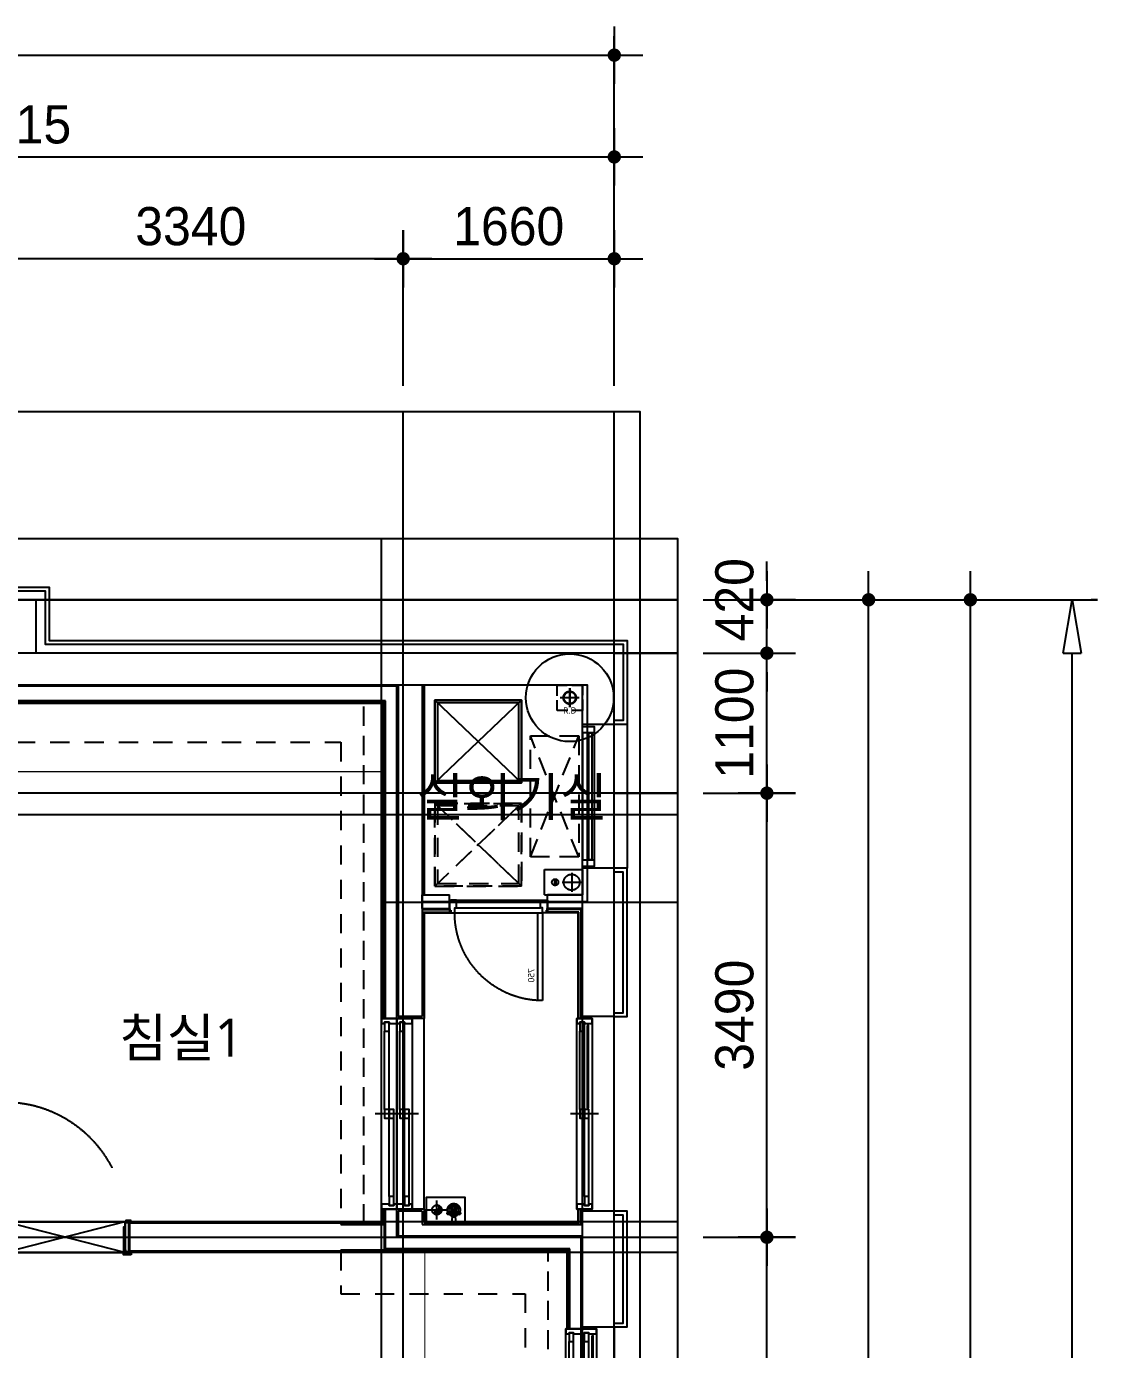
# Model space of a CAD drawing. Header units: millimetres. Extents: x 6886222 to 6919728, y 230959 to 276095.
# Drawn here: x 6911306 to 6919728, y 265472 to 275869 of the extents above; entities that cross this region are included whole.
import ezdxf
from ezdxf.enums import TextEntityAlignment as Align
from ezdxf.xclip import XClip

# ---------------------------------------------------------------- set-up
doc = ezdxf.new("R2010")
doc.units = ezdxf.units.MM
doc.header["$LTSCALE"] = 100
doc.header["$XCLIPFRAME"] = 2
for name, pattern in [('CEN', [62, 60, -1, 0, -1]), ('HID', [2.3, 1.5, -0.8]), ('ST-DASH', [2.7, 1.5, -1.2]), ('U-74C-EX$0$CEN', [62, 60, -1, 0, -1]), ('U-74C-EX$0$DASHDOTX2', [2, 1, -0.5, 0, -0.5]), ('U-74C-EX$0$DDOT', [13.5, 11.5, -1, 0, -1]), ('U-74C-EX$0$H', [1.3, 0.8, -0.5]), ('U-74C-EX$0$HD', [2.5, 1.5, -1]), ('U-74C-EX$0$HID', [2.3, 1.5, -0.8])]:
    doc.linetypes.add(name, pattern=pattern)
doc.layers.get('Defpoints').update_dxf_attribs({"color": 149})
for name, color, linetype in [('A_NO-PLOT', 161, 'Continuous'), ('AA-BORD-XREF', 15, 'Continuous'), ('ARDM', 7, 'Continuous'), ('BP', 7, 'Continuous'), ('CEN', 1, 'CEN'), ('DIM', 7, 'Continuous'), ('ELE8', 8, 'Continuous'), ('ETC', 6, 'Continuous'), ('STXS', 8, 'Continuous'), ('TEXT', 2, 'Continuous'), ('U-74C-EX$0$A-커텐박스', 11, 'U-74C-EX$0$HID'), ('U-74C-EX$0$C-DOOR', 1, 'Continuous'), ('U-74C-EX$0$CEN', 1, 'U-74C-EX$0$CEN'), ('U-74C-EX$0$CON', 2, 'Continuous'), ('U-74C-EX$0$DOR', 4, 'Continuous'), ('U-74C-EX$0$ETC', 6, 'Continuous'), ('U-74C-EX$0$FIN', 5, 'Continuous'), ('U-74C-EX$0$FUR_미설치가구', 8, 'U-74C-EX$0$HID'), ('U-74C-EX$0$INSUL_line', 8, 'Continuous'), ('U-74C-EX$0$S-ELE', 4, 'Continuous'), ('U-74C-EX$0$STXS', 8, 'Continuous'), ('U-74C-EX$0$WAL', 3, 'Continuous'), ('U-74C-EX$0$WIN', 4, 'Continuous'), ('U-74C-EX$0$발코니 입면선', 4, 'Continuous'), ('U-74C-EX$0$하향식피난구', 8, 'Continuous'), ('U-74C-EX$0$확장전', 4, 'U-74C-EX$0$HID'), ('결로방지', 4, 'ST-DASH'), ('기단부-석재', 6, 'Continuous')]:
    doc.layers.add(name, color=color, linetype=linetype)
for name, color, linetype, plot in [('CUT-LINE', 105, 'Continuous', False), ('Defpoint', 142, 'Continuous', False), ('U-74C-EX$0$Defpoint', 142, 'Continuous', False), ('U-74C-EX$0$MC', 152, 'Continuous', False), ('체크', 2, 'Continuous', False)]:
    doc.layers.add(name, color=color, linetype=linetype, plot=plot)
doc.styles.add('C-101-L-1F_101+84B+101$0$맑은 고딕', font='')
doc.styles.add('U-74C-EX$0$맑은고딕', font='')
doc.styles.add('굴림', font='')
doc.styles.add('돋움', font='')
doc.styles.add('맑은 고딕', font='')
doc.styles.get('C-101-L-1F_101+84B+101$0$맑은 고딕').set_extended_font_data('Malgun Gothic')
doc.styles.get('U-74C-EX$0$맑은고딕').set_extended_font_data('Malgun Gothic')
doc.styles.get('굴림').set_extended_font_data('Gulim')
doc.styles.get('돋움').set_extended_font_data('Dotum')
doc.styles.get('맑은 고딕').set_extended_font_data('Malgun Gothic')
doc.dimstyles.new('CH-ARROW-100%', dxfattribs={"dimscale": 100, "dimtxt": 4.5, "dimasz": 4.2, "dimexe": 1.5, "dimexo": 2, "dimgap": 1, "dimtad": 1, "dimdec": 0, "dimlunit": 6, "dimtxsty": '돋움', "dimblk": 'CLOSEDBLANK', "dimcen": 1, "dimclrt": 91, "dimadec": 0, "dimazin": 0, "dimtfac": 1, "dimtdec": 0, "dimtix": 1, "dimtmove": 2, "dimatfit": 3, "dimldrblk": 'LEADER-AR', "dimfxl": 1, "dimarcsym": 0})
doc.dimstyles.new('NORMAL', dxfattribs={"dimscale": 40, "dimtxt": 3, "dimasz": 1.5, "dimexe": 1.5, "dimexo": 2, "dimgap": 1, "dimtad": 1, "dimdec": 0, "dimzin": 0, "dimdsep": 46, "dimtxsty": '돋움', "dimblk": 'DOT', "dimblk1": 'NONE', "dimblk2": 'TICK', "dimcen": 0, "dimdle": 1.5, "dimclrd": 7, "dimclre": 7, "dimclrt": 3, "dimadec": 0, "dimazin": 0, "dimtfac": 1, "dimtdec": 0, "dimtix": 1, "dimtmove": 2, "dimatfit": 3, "dimldrblk": 'DOT', "dimfxl": 1, "dimtolj": 1, "dimtzin": 0, "dimarcsym": 0})

# ---------------------------------------------------------------- blocks, each defined once
blk = doc.blocks.new('*X105')
at = {"color": 0}
for p, q in [((2879.54, 10374.87), (2880.23, 10375.56)), ((2879.58, 10375.36), (2879.76, 10375.54)), ((2879.67, 10374.56), (2880.45, 10375.34)), ((2879.88, 10374.33), (2880.53, 10374.98)), ((2880.16, 10374.17), (2880.71, 10374.71)), ((2880.54, 10374.11), (2881.04, 10374.61))]:
    blk.add_line(p, q, dxfattribs=at)
blk = doc.blocks.new('U-74C-EX$0$배수드레인')
at = {"layer": 'U-74C-EX$0$ETC', "color": 8}
for p, q in [((64, 218), (60, 218)), ((64, 211), (60, 211)), ((70, 241), (73, 238)), ((76, 241), (73, 244)), ((78, 218), (74, 218)), ((78, 211), (74, 211)), ((93, 218), (88, 218)), ((93, 211), (89, 211)), ((96, 250), (96, 254)), ((96, 236), (96, 240)), ((96, 221), (96, 226)), ((104, 250), (104, 254)), ((104, 236), (104, 240)), ((104, 221), (104, 226)), ((112, 218), (107, 218)), ((111, 211), (107, 211)), ((126, 218), (122, 218)), ((126, 211), (122, 211)), ((127, 244), (124, 241)), ((127, 238), (130, 241)), ((140, 218), (136, 218)), ((140, 211), (136, 211)), ((70, 187), (73, 190)), ((76, 187), (73, 185)), ((96, 203), (96, 207)), ((96, 189), (96, 193)), ((96, 175), (96, 179)), ((104, 203), (104, 207)), ((104, 189), (104, 193)), ((104, 175), (104, 179)), ((124, 187), (127, 185)), ((130, 187), (127, 190))]:
    blk.add_line(p, q, dxfattribs=at)
at = {"layer": 'U-74C-EX$0$ETC', "color": 1}
for p, q in [((100, 6), (100, 156)), ((175, 81), (25, 81))]:
    blk.add_line(p, q, dxfattribs=at)
at = {"layer": 'U-74C-EX$0$ETC'}
blk.add_lwpolyline([(200, 300), (200, 0), (0, 0), (0, 300)], close=True, dxfattribs=at)
for centre, radius in [((100, 214), 50), ((100, 81), 37.5)]:
    blk.add_circle(centre, radius, dxfattribs=at)
at = {"layer": 'U-74C-EX$0$ETC', "color": 8}
for radius, start, end in [(40, 137.9377, 175.3172), (40, 184.9707, 222.1313), (36, 138.2645, 174.7956), (36, 185.5247, 221.8122), (40, 95.5963, 132.2058), (26, 98.6286, 172.7847), (26, 187.6605, 261.3714), (36, 96.2205, 131.895), (22, 100.213, 171.4638), (22, 189.0641, 259.787), (12, 108.9695, 164.209), (12, 196.7874, 251.0305), (8, 119.1827, 155.9086), (8, 205.6729, 240.8173), (40, 47.8687, 84.4251), (36, 48.1878, 83.8033), (26, 7.2153, 81.4045), (22, 8.5362, 79.8264), (12, 15.791, 71.1056), (8, 24.0914, 60.9392), (26, 278.5955, 352.3395), (22, 280.1736, 350.9359), (12, 288.8944, 343.2126), (8, 299.0608, 334.3271), (36, 5.2044, 41.8183), (36, 318.105, 354.4753), (40, 4.6828, 42.1367), (40, 317.7942, 355.0293), (40, 227.8633, 264.4037), (36, 228.1817, 263.7795), (36, 276.1967, 311.7355), (40, 275.5749, 312.0623)]:
    blk.add_arc((100, 214), radius, start, end, dxfattribs=at)
at = {"layer": 'U-74C-EX$0$ETC', "color": 1}
for centre, start, end in [((81, 81), 0, 180), ((119, 81), 180, 0)]:
    blk.add_arc(centre, 18.8, start, end, dxfattribs=at)
at = {"layer": 'U-74C-EX$0$ETC', "color": 1, "xscale": 37.5, "yscale": 37.5, "zscale": 37.5, "rotation": 180}
blk.add_blockref('*X105', (108119, 389148), dxfattribs=at)
blk = doc.blocks.new('U-74C-EX$0$D100-우수')
at = {"layer": 'Defpoints', "linetype": 'U-74C-EX$0$H'}
blk.add_lwpolyline([(200, 0), (0, 0), (0, 200), (200, 200)], close=True, dxfattribs=at)
at = {"layer": 'U-74C-EX$0$ETC', "color": 1}
for p, q in [((100, 175), (100, 25)), ((25, 100), (175, 100))]:
    blk.add_line(p, q, dxfattribs=at)
at = {"layer": 'U-74C-EX$0$ETC', "color": 4}
blk.add_circle((100, 100), 50, dxfattribs=at)
at = {"layer": 'U-74C-EX$0$ETC', "color": 8}
blk.add_circle((100, 100), 47, dxfattribs=at)
blk = doc.blocks.new('U-74C-EX$0$A$C332646E4')
at = {"layer": 'U-74C-EX$0$STXS'}
for p, q in [((0, 300), (0, 0)), ((0, 300), (200, 300)), ((124, 220), (76, 220)), ((124, 210), (76, 210)), ((200, 300), (200, 0)), ((200, 0), (0, 0))]:
    blk.add_line(p, q, dxfattribs=at)
at = {"layer": 'U-74C-EX$0$STXS', "color": 1}
for p, q in [((100, 160), (100, 10)), ((175, 85), (25, 85))]:
    blk.add_line(p, q, dxfattribs=at)
at = {"layer": 'U-74C-EX$0$STXS'}
for centre, radius in [((100, 215), 25), ((100, 85), 62.5)]:
    blk.add_circle(centre, radius, dxfattribs=at)
blk = doc.blocks.new('U-74C-EX$0$WIN_2_1500')
at = {"layer": 'U-74C-EX$0$WIN'}
blk.add_line((0, -290), (0, 50), dxfattribs=at)
at = {"layer": 'U-74C-EX$0$WIN', "color": 5, "linetype": 'Continuous'}
for p, q in [((-650, -60), (-35, -60)), ((-650, -96), (-35, -96)), ((35, -24), (650, -24)), ((35, -60), (650, -60)), ((-650, -180), (-35, -180)), ((35, -144), (650, -144)), ((35, -180), (650, -180)), ((-650, -216), (-35, -216))]:
    blk.add_line(p, q, dxfattribs=at)
at = {"layer": 'U-74C-EX$0$WIN'}
for points in [[(-710, -96), (-720, -96), (-720, -60), (-710, -60), (-710, 0), (-750, 0), (-750, -120), (-710, -120)], [(-750, 0), (750, 0), (750, -120), (-750, -120)], [(710, -24), (720, -24), (720, -60), (710, -60), (710, -120), (750, -120), (750, 0), (710, 0)], [(-720, -96), (-650, -96), (-650, -60), (-720, -60)], [(-35, -60), (35, -60), (35, -24), (-35, -24)], [(-35, -96), (35, -96), (35, -60), (-35, -60)], [(720, -24), (650, -24), (650, -60), (720, -60)], [(-710, -216), (-720, -216), (-720, -180), (-710, -180), (-710, -120), (-750, -120), (-750, -240), (-710, -240)], [(-750, -120), (750, -120), (750, -240), (-750, -240)], [(-720, -216), (-650, -216), (-650, -180), (-720, -180)], [(-35, -180), (35, -180), (35, -144), (-35, -144)], [(-35, -216), (35, -216), (35, -180), (-35, -180)], [(720, -144), (650, -144), (650, -180), (720, -180)], [(710, -144), (720, -144), (720, -180), (710, -180), (710, -240), (750, -240), (750, -120), (710, -120)]]:
    blk.add_lwpolyline(points, close=True, dxfattribs=at)
blk = doc.blocks.new('U-74C-EX$0$WIN_1_1500')
at = {"layer": 'U-74C-EX$0$WIN'}
blk.add_line((0, -170), (0, 50), dxfattribs=at)
at = {"layer": 'U-74C-EX$0$WIN', "color": 5, "linetype": 'Continuous'}
for p, q in [((-650, -60), (-35, -60)), ((-650, -96), (-35, -96)), ((35, -24), (650, -24)), ((35, -60), (650, -60))]:
    blk.add_line(p, q, dxfattribs=at)
at = {"layer": 'U-74C-EX$0$WIN'}
for points in [[(-710, -96), (-720, -96), (-720, -60), (-710, -60), (-710, 0), (-750, 0), (-750, -120), (-710, -120)], [(-750, 0), (750, 0), (750, -120), (-750, -120)], [(710, -24), (720, -24), (720, -60), (710, -60), (710, -120), (750, -120), (750, 0), (710, 0)], [(-720, -96), (-650, -96), (-650, -60), (-720, -60)], [(-35, -60), (35, -60), (35, -24), (-35, -24)], [(-35, -96), (35, -96), (35, -60), (-35, -60)], [(720, -24), (650, -24), (650, -60), (720, -60)]]:
    blk.add_lwpolyline(points, close=True, dxfattribs=at)
blk = doc.blocks.new('U-74C-EX$0$WIN_2_3000')
at = {"layer": 'U-74C-EX$0$WIN'}
blk.add_line((500, -290), (500, 50), dxfattribs=at)
at = {"layer": 'U-74C-EX$0$WIN', "color": 5, "linetype": 'Continuous'}
for p, q in [((-1400, -60), (465, -60)), ((-1400, -96), (465, -96)), ((535, -24), (1400, -24)), ((535, -60), (1400, -60)), ((-1400, -180), (465, -180)), ((535, -144), (1400, -144)), ((535, -180), (1400, -180)), ((-1400, -216), (465, -216))]:
    blk.add_line(p, q, dxfattribs=at)
at = {"layer": 'U-74C-EX$0$WIN'}
for points in [[(-1460, -96), (-1470, -96), (-1470, -60), (-1460, -60), (-1460, 0), (-1500, 0), (-1500, -120), (-1460, -120)], [(-1500, 0), (1500, 0), (1500, -120), (-1500, -120)], [(1460, -24), (1470, -24), (1470, -60), (1460, -60), (1460, -120), (1500, -120), (1500, 0), (1460, 0)], [(-1470, -96), (-1400, -96), (-1400, -60), (-1470, -60)], [(465, -60), (535, -60), (535, -24), (465, -24)], [(465, -96), (535, -96), (535, -60), (465, -60)], [(1470, -24), (1400, -24), (1400, -60), (1470, -60)], [(-1460, -216), (-1470, -216), (-1470, -180), (-1460, -180), (-1460, -120), (-1500, -120), (-1500, -240), (-1460, -240)], [(-1500, -120), (1500, -120), (1500, -240), (-1500, -240)], [(-1470, -216), (-1400, -216), (-1400, -180), (-1470, -180)], [(465, -180), (535, -180), (535, -144), (465, -144)], [(465, -216), (535, -216), (535, -180), (465, -180)], [(1470, -144), (1400, -144), (1400, -180), (1470, -180)], [(1460, -144), (1470, -144), (1470, -180), (1460, -180), (1460, -240), (1500, -240), (1500, -120), (1460, -120)]]:
    blk.add_lwpolyline(points, close=True, dxfattribs=at)
blk = doc.blocks.new('U-74C-EX$0$FUR_발코니_수전')
at = {"layer": 'U-74C-EX$0$STXS'}
for p, q in [((0, 0), (-29, 0)), ((0, 0), (-29, 0)), ((29, 0), (0, 0)), ((29, 0), (0, 0)), ((-6, -71), (-44, -65)), ((-6, -71), (-44, -65)), ((-6, -75), (-44, -81)), ((-6, -75), (-44, -81)), ((-23, -63), (-10, -50)), ((-23, -63), (-10, -50)), ((-23, -68), (-23, -63)), ((-23, -68), (-23, -63)), ((-23, -83), (-23, -78)), ((-23, -83), (-23, -78)), ((-10, -96), (-23, -83)), ((-10, -96), (-23, -83)), ((-20, -7), (0, -7)), ((-20, -7), (0, -7)), ((-14, -43), (-19, -7)), ((-14, -43), (-19, -7)), ((-15, -91), (-15, -117)), ((-15, -91), (-15, -117)), ((0, -43), (-14, -43)), ((0, -43), (-14, -43)), ((-10, -50), (10, -50)), ((-10, -50), (10, -50)), ((10, -96), (-10, -96)), ((10, -96), (-10, -96)), ((0, -7), (20, -7)), ((0, -7), (20, -7)), ((14, -43), (0, -43)), ((14, -43), (0, -43)), ((6, -71), (44, -65)), ((6, -71), (44, -65)), ((6, -75), (44, -81)), ((6, -75), (44, -81)), ((10, -50), (23, -63)), ((10, -50), (23, -63)), ((23, -83), (10, -96)), ((23, -83), (10, -96)), ((19, -7), (14, -43)), ((19, -7), (14, -43)), ((15, -117), (15, -91)), ((15, -117), (15, -91)), ((23, -63), (23, -68)), ((23, -63), (23, -68)), ((23, -78), (23, -83)), ((23, -78), (23, -83))]:
    blk.add_line(p, q, dxfattribs=at)
blk.add_circle((0, -73), 5.91, dxfattribs=at)
blk.add_circle((0, -73), 5.91, dxfattribs=at)
for centre, radius, start, end in [((-17, 6), 13.2, 207.1852, 259.412), ((-17, 6), 13.2, 207.1852, 259.412), ((17, 6), 13.2, 280.588, 332.8148), ((17, 6), 13.2, 280.588, 332.8148), ((-44, -73), 8.37, 90, 270), ((-44, -73), 8.37, 90, 270), ((-42, -50), 28.1, 351.511, 14.308), ((-42, -50), 28.1, 351.511, 14.308), ((42, -50), 28.1, 165.692, 188.489), ((42, -50), 28.1, 165.692, 188.489), ((44, -73), 8.37, 270, 90), ((44, -73), 8.37, 270, 90), ((0, -117), 14.7, 180, 0), ((0, -117), 14.7, 180, 0)]:
    blk.add_arc(centre, radius, start, end, dxfattribs=at)
blk = doc.blocks.new('U-74C-EX$0$A$C16b6767f')
at = {"layer": 'U-74C-EX$0$Defpoint'}
blk.add_lwpolyline([(0, 0), (1700, 0), (1700, 1300), (0, 1300)], close=True, dxfattribs=at)
at = {"layer": 'U-74C-EX$0$하향식피난구', "linetype": 'U-74C-EX$0$HD'}
for p, q in [((120, 1200), (770, 520)), ((120, 520), (770, 1200))]:
    blk.add_line(p, q, dxfattribs=at)
at = {"layer": 'U-74C-EX$0$하향식피난구'}
for p, q in [((930, 1200), (1580, 520)), ((930, 520), (1580, 1200))]:
    blk.add_line(p, q, dxfattribs=at)
at = {"layer": 'U-74C-EX$0$하향식피난구', "linetype": 'U-74C-EX$0$HD'}
blk.add_lwpolyline([(770, 520), (770, 1200), (120, 1200), (120, 520), (770, 520)], dxfattribs=at)
blk.add_lwpolyline([(750, 540), (750, 1180), (140, 1180), (140, 540)], close=True, dxfattribs=at)
at = {"layer": 'U-74C-EX$0$하향식피난구'}
blk.add_lwpolyline([(1580, 520), (1580, 1200), (930, 1200), (930, 520), (1580, 520)], dxfattribs=at)
blk.add_lwpolyline([(1560, 540), (1560, 1180), (950, 1180), (950, 540)], close=True, dxfattribs=at)
blk = doc.blocks.new('U-74C-EX$0$FUR_실외기실')
at = {"layer": 'U-74C-EX$0$FUR_미설치가구'}
for p, q in [((1025, 410), (75, 30)), ((1025, 30), (75, 410))]:
    blk.add_line(p, q, dxfattribs=at)
blk.add_lwpolyline([(1025, 410), (75, 410), (75, 30), (1025, 30)], close=True, dxfattribs=at)
at = {"layer": 'U-74C-EX$0$WIN', "color": 4, "linetype": 'Continuous'}
for p, q in [((50, 0), (1050, 0)), ((50, -92), (1050, -92))]:
    blk.add_line(p, q, dxfattribs=at)
for points in [[(0, 0), (0, -92), (50, -92), (50, 0), (0, 0)], [(1050, 0), (1050, -92), (1100, -92), (1100, 0), (1050, 0)]]:
    blk.add_lwpolyline(points, dxfattribs=at)
at = {"layer": 'U-74C-EX$0$WIN', "color": 5, "linetype": 'Continuous'}
blk.add_lwpolyline([(1047, -77), (53, -77), (53, -47), (1047, -47), (1047, -77)], dxfattribs=at)
blk = doc.blocks.new('U-74C-EX$0$A$C424087ba')
at = {"layer": 'U-74C-EX$0$C-DOOR', "elevation": 0}
blk.add_lwpolyline([(0, -49), (0, -991), (-240, -49), (-240, -991)], close=True, dxfattribs=at)
at = {"layer": 'U-74C-EX$0$C-DOOR', "color": 1, "linetype": 'U-74C-EX$0$DASHDOTX2', "ltscale": 10}
blk.add_arc((-239, -47, 0), 944, 182.5226, 269.9627, dxfattribs=at)
at = {"layer": 'U-74C-EX$0$DOR', "color": 8}
blk.add_line((0, -20), (-240, 0), dxfattribs=at)
at = {"layer": 'U-74C-EX$0$DOR'}
for points in [[(-252, 0), (-252, -40), (-240, -40), (-240, -5), (-245, -5), (-245, 0)], [(18, 0), (18, -60), (0, -60), (0, -5), (5, -5), (5, 0)], [(0, -20), (0, -28), (-5, -28), (-5, -44), (-235, -44), (-235, -28), (-240, -28), (-240, -20)], [(-240, -49), (-190, -49), (-190, -44), (-235, -44), (-235, -29), (-240, -29)], [(-21, -45), (-189, -45), (-189, -50), (-200, -50), (-200, -60), (-10, -60), (-10, -50), (-21, -50)], [(0, -49), (-20, -49), (-20, -44), (-5, -44), (-5, -29), (0, -29)], [(-252, -1040), (-252, -1000), (-240, -1000), (-240, -1035), (-245, -1035), (-245, -1040)], [(-240, -991), (-190, -991), (-190, -996), (-235, -996), (-235, -1011), (-240, -1011)], [(0, -1020), (0, -1012), (-5, -1012), (-5, -996), (-235, -996), (-235, -1012), (-240, -1012), (-240, -1020)], [(-21, -995), (-189, -995), (-189, -990), (-200, -990), (-200, -980), (-10, -980), (-10, -990), (-21, -990)], [(0, -991), (-20, -991), (-20, -996), (-5, -996), (-5, -1011), (0, -1011)]]:
    blk.add_lwpolyline(points, close=True, dxfattribs=at)
at = {"layer": 'U-74C-EX$0$DOR', "color": 8}
blk.add_lwpolyline([(0, -20), (-240, -20), (-240, 0), (0, 0)], close=True, dxfattribs=at)
at = {"layer": 'U-74C-EX$0$DOR', "color": 4, "elevation": 0}
blk.add_lwpolyline([(-240, -49), (-1182, -49), (-1182, -89), (-240, -89)], close=True, dxfattribs=at)
at = {"layer": 'U-74C-EX$0$DOR', "elevation": 0}
blk.add_lwpolyline([(18, -1040), (18, -980), (0, -980), (0, -1035), (5, -1035), (5, -1040)], close=True, dxfattribs=at)
blk = doc.blocks.new('U-74C-EX$0$S-CEN')
at = {"layer": 'U-74C-EX$0$S-ELE', "color": 8, "linetype": 'U-74C-EX$0$CEN'}
for p, q in [((15245, 9915), (15245, -500)), ((13725, -500), (13725, 5200)), ((14825, -500), (14825, 5200)), ((10235, 5100), (10235, -500)), ((5595, 1660), (15725, 1660)), ((-335, 0), (15725, 0))]:
    blk.add_line(p, q, dxfattribs=at)
at = {"layer": 'U-74C-EX$0$S-ELE', "color": 6, "linetype": 'U-74C-EX$0$HID'}
for p, q in [((13645, 1410), (12995, 730)), ((12995, 1410), (13645, 730))]:
    blk.add_line(p, q, dxfattribs=at)
at = {"layer": 'U-74C-EX$0$S-ELE', "color": 1}
for p, q in [((14455, 1410), (13805, 730)), ((13805, 1410), (14455, 730))]:
    blk.add_line(p, q, dxfattribs=at)
at = {"layer": 'U-74C-EX$0$S-ELE', "color": 4}
for p, q in [((6500, 250), (9530, 250)), ((10440, 250), (11970, 250)), ((13135, 250), (14265, 250)), ((6500, 0), (9530, 0)), ((10440, 0), (11970, 0)), ((13135, 0), (14265, 0))]:
    blk.add_line(p, q, dxfattribs=at)
at = {"layer": 'U-74C-EX$0$S-ELE', "color": 6, "linetype": 'U-74C-EX$0$HID'}
blk.add_lwpolyline([(12995, 1410), (13645, 1410), (13645, 730), (12995, 730)], close=True, dxfattribs=at)
at = {"layer": 'U-74C-EX$0$S-ELE', "color": 4}
blk.add_lwpolyline([(13805, 1410), (14455, 1410), (14455, 730), (13805, 730)], close=True, dxfattribs=at)
blk = doc.blocks.new('U-74C-EX$0$A$Cba098c15')
at = {"layer": 'Defpoints'}
for p, q in [((0, 0), (0, 100)), ((770, 0), (770, 100))]:
    blk.add_line(p, q, dxfattribs=at)
at = {"layer": 'U-74C-EX$0$DOR', "color": 9}
for p, q in [((40, 100), (730, 100)), ((55, 60), (715, 60)), ((55, 0), (715, 0))]:
    blk.add_line(p, q, dxfattribs=at)
at = {"layer": 'U-74C-EX$0$DOR', "color": 4}
blk.add_lwpolyline([(730, 790), (695, 790), (695, 100), (730, 100)], close=True, dxfattribs=at)
for points in [[(10, 80), (10, 100), (40, 100), (40, 60), (55, 60), (55, 0), (10, 0), (10, 20)], [(760, 80), (760, 100), (730, 100), (730, 60), (715, 60), (715, 0), (760, 0), (760, 20)]]:
    blk.add_lwpolyline(points, dxfattribs=at)
at = {"layer": 'U-74C-EX$0$DOR', "color": 1, "linetype": 'U-74C-EX$0$DDOT'}
blk.add_arc((730, 100), 690, 90, 180, dxfattribs=at)
at = {"layer": 'Defpoints', "style": 'U-74C-EX$0$맑은고딕'}
blk.add_text('750', height=50, rotation=90, dxfattribs=at).set_placement((681, 536), align=Align.BOTTOM_LEFT)
blk = doc.blocks.new('*U125')
at = {"layer": 'U-74C-EX$0$WIN'}
blk.add_line((15, 8), (910, 8), dxfattribs=at)
at = {"layer": 'U-74C-EX$0$WIN', "color": 8}
blk.add_lwpolyline([(15, 13), (910, 13), (910, 3), (15, 3)], close=True, dxfattribs=at)
blk = doc.blocks.new('*U126')
at = {"layer": 'U-74C-EX$0$WIN'}
blk.add_line((15, 8), (660, 8), dxfattribs=at)
at = {"layer": 'U-74C-EX$0$WIN', "color": 8}
blk.add_lwpolyline([(15, 13), (660, 13), (660, 3), (15, 3)], close=True, dxfattribs=at)
blk = doc.blocks.new('U-74C-EX', base_point=(50, 0))
at = {"layer": 'U-74C-EX$0$A-커텐박스'}
for p, q in [((10395, -5010), (14480, -5010)), ((5955, -6460), (10175, -6460))]:
    blk.add_line(p, q, dxfattribs=at)
at = {"layer": 'U-74C-EX$0$CEN'}
for p, q in [((15295, -7480), (15295, 2935)), ((13775, -7480), (13775, -1780)), ((10285, -1880), (10285, -7480)), ((14875, -7480), (14875, -1943)), ((12915, -7480), (12915, -5150)), ((5645, -5320), (10490, -5320)), ((10175, -5320), (15775, -5320)), ((-285, -6980), (15775, -6980))]:
    blk.add_line(p, q, dxfattribs=at)
at = {"layer": 'U-74C-EX$0$CON'}
for p, q in [((15295, -2435), (15295, -925)), ((14625, -5305), (14625, -2185)), ((14875, -6980), (14875, -2435)), ((14875, -2435), (15295, -2435)), ((10175, -4830), (10175, -3170)), ((10175, -3170), (10395, -3170)), ((10395, -4830), (10395, -3170)), ((10185, -4830), (10175, -4830)), ((10185, -4830), (10185, -5170)), ((10385, -4830), (10385, -5170)), ((10395, -4830), (10385, -4830)), ((10385, -5170), (10185, -5170)), ((14625, -6730), (14625, -5305)), ((12870, -5470), (12870, -5685)), ((12870, -5470), (12975, -5470)), ((12975, -5470), (12975, -5685)), ((12870, -5685), (12975, -5685)), ((12870, -6455), (12975, -6455)), ((12870, -6730), (12870, -6455)), ((12975, -6730), (12975, -6455)), ((9580, -6730), (10490, -6730)), ((9580, -6730), (9580, -6980)), ((10490, -6980), (10490, -6730)), ((12020, -6730), (13185, -6730)), ((12020, -6980), (12020, -6730)), ((13185, -6980), (13185, -6730)), ((14315, -6730), (14625, -6730)), ((14315, -6980), (14315, -6730)), ((9580, -6980), (10490, -6980)), ((12020, -6980), (13185, -6980)), ((14315, -6980), (14875, -6980))]:
    blk.add_line(p, q, dxfattribs=at)
at = {"layer": 'U-74C-EX$0$FIN'}
for p, q in [((14480, -5160), (14480, -2040)), ((14490, -5170), (14490, -2050)), ((10175, -6610), (10175, -5170)), ((10185, -6620), (10185, -5170)), ((10395, -5160), (10505, -5160)), ((10395, -5170), (10505, -5170)), ((12005, -5160), (14480, -5160)), ((12005, -5170), (14490, -5170)), ((10505, -5485), (10505, -5390)), ((12005, -5485), (12005, -5390)), ((10505, -5485), (10400, -5485)), ((10400, -5485), (10400, -6695)), ((10505, -5485), (12005, -5485)), ((12835, -5485), (12005, -5485)), ((12835, -5470), (12835, -5695)), ((14625, -5485), (12975, -5485)), ((12835, -6695), (12835, -6445)), ((9565, -6610), (10175, -6610)), ((9565, -6620), (10185, -6620)), ((10385, -6695), (10505, -6695)), ((12005, -6695), (12835, -6695))]:
    blk.add_line(p, q, dxfattribs=at)
at = {"layer": 'U-74C-EX$0$INSUL_line'}
for p, q in [((14500, -5180), (14500, -2060)), ((14615, -5270), (14615, -2175)), ((10195, -5180), (10505, -5180)), ((10195, -6630), (10195, -5180)), ((12005, -5180), (14500, -5180)), ((10285, -5270), (10505, -5270)), ((10285, -6720), (10285, -5270)), ((12005, -5270), (14615, -5270)), ((12840, -5470), (12840, -5695)), ((12860, -5470), (12860, -5695)), ((12840, -6700), (12840, -6445)), ((12860, -6720), (12860, -6445)), ((9565, -6630), (10195, -6630)), ((9565, -6720), (10285, -6720)), ((10385, -6700), (10505, -6700)), ((10385, -6720), (10505, -6720)), ((12005, -6700), (12840, -6700)), ((12005, -6720), (12860, -6720))]:
    blk.add_line(p, q, dxfattribs=at)
for points in [[(10175, -4830), (10175, -5170), (10185, -5170)], [(10385, -5170), (10395, -5170), (10395, -4830)]]:
    blk.add_lwpolyline(points, dxfattribs=at)
at = {"layer": 'U-74C-EX$0$MC'}
for p, q in [((13605, -7480), (13605, -1780)), ((10165, -7480), (10165, -1880)), ((10405, -7480), (10405, -1880)), ((5645, -5150), (15775, -5150))]:
    blk.add_line(p, q, dxfattribs=at)
at = {"layer": 'U-74C-EX$0$WAL'}
for p, q in [((10490, -5280), (10295, -5280)), ((10295, -5280), (10295, -6730)), ((10490, -5470), (10490, -5280)), ((14625, -5280), (12020, -5280)), ((12020, -5470), (12020, -5280)), ((10490, -5470), (10385, -5470)), ((10385, -5470), (10385, -6730)), ((14625, -5470), (12020, -5470))]:
    blk.add_line(p, q, dxfattribs=at)
at = {"layer": 'U-74C-EX$0$WIN'}
blk.add_line((13185, -6730), (14315, -6730), dxfattribs=at)
at = {"layer": 'U-74C-EX$0$발코니 입면선'}
for p, q in [((9580, -6980), (6550, -6980)), ((10490, -6980), (12020, -6980)), ((13185, -6980), (14315, -6980))]:
    blk.add_line(p, q, dxfattribs=at)
at = {"layer": 'U-74C-EX$0$확장전', "const_width": 10}
for points in [[(13605, -5150), (13605, -2150), (12730, -2150), (12730, 400)], [(13945, -5150), (13945, -1810), (13070, -1810), (13070, 400)], [(10175, -5150), (5955, -5150)], [(175, -5830), (6065, -5830), (6065, -5490), (10175, -5490)]]:
    blk.add_lwpolyline(points, dxfattribs=at)
at = {"xscale": -1, "rotation": 90}
blk.add_blockref('U-74C-EX$0$A$Cba098c15', (12935, -5685), dxfattribs=at)
at = {"xscale": -1}
for name, p in [('*U125', (9525, -6816)), ('*U126', (11965, -6781))]:
    blk.add_blockref(name, p, dxfattribs=at)
at = {"layer": 'U-74C-EX$0$DOR', "xscale": -1}
blk.add_blockref('U-74C-EX$0$A$C424087ba', (10165, -2140), dxfattribs=at)
at = {"layer": 'U-74C-EX$0$S-ELE'}
blk.add_blockref('U-74C-EX$0$S-CEN', (50, -6980), dxfattribs=at)
at = {"layer": 'U-74C-EX$0$STXS'}
for name, p, rotation in [('U-74C-EX$0$배수드레인', (10600, -5504), 179.9999999999999), ('U-74C-EX$0$D100-우수', (14625, -6530), 180)]:
    blk.add_blockref(name, p, dxfattribs=dict(at, rotation=rotation))
at = {"layer": 'U-74C-EX$0$STXS', "extrusion": (0, 0, -1), "zscale": -1, "rotation": 270}
blk.add_blockref('U-74C-EX$0$FUR_발코니_수전', (-10400, -5718), dxfattribs=at)
at = {"layer": 'U-74C-EX$0$STXS'}
blk.add_blockref('U-74C-EX$0$A$C332646E4', (12975, -6730), dxfattribs=at)
at = {"layer": 'U-74C-EX$0$WIN'}
for name, p in [('U-74C-EX$0$WIN_2_1500', (11255, -5150)), ('U-74C-EX$0$WIN_2_3000', (8065, -6600)), ('U-74C-EX$0$WIN_1_1500', (11255, -6685))]:
    blk.add_blockref(name, p, dxfattribs=at)
at = {"layer": 'U-74C-EX$0$WIN', "xscale": -1}
blk.add_blockref('U-74C-EX$0$FUR_실외기실', (14300, -6730), dxfattribs=at)
at = {"layer": 'U-74C-EX$0$하향식피난구'}
blk.add_blockref('U-74C-EX$0$A$C16b6767f', (12925, -6770), dxfattribs=at)
blk = doc.blocks.new('BORD-301')
at = {"layer": 'Defpoint'}
blk.add_lwpolyline([(-22550, 14955), (4105, 14955), (4105, -19330), (-22550, -19330)], close=True, dxfattribs=at)
blk = doc.blocks.new('DOT')
at = {"layer": 'DIM'}
blk.add_line((0, 1.5), (0, -1.5), dxfattribs=at)
at = {"layer": 'DIM', "linetype": 'Continuous'}
blk.add_line((-1.5, 0), (1.5, 0), dxfattribs=at)
at = {"layer": 'DIM', "const_width": 0.35}
blk.add_lwpolyline([(-0.175, 0, 1), (0.175, 0, 1)], format="xyb", close=True, dxfattribs=at)
blk = doc.blocks.new('*D65')
at = {"layer": 'Defpoints', "color": 0, "transparency": 16777216}
for p in [(30055, -800), (3770, -3600), (30055, -3600)]:
    blk.add_point(p, dxfattribs=at)
at = {"layer": 'DIM', "color": 7, "lineweight": -2, "transparency": 16777216}
for p, q in [((3770, -3400), (3770, -650)), ((30055, -3400), (30055, -650)), ((3920, -800), (29905, -800))]:
    blk.add_line(p, q, dxfattribs=at)
at = {"layer": 'DIM', "color": 7, "lineweight": -2, "transparency": 16777216, "xscale": 150, "yscale": 150, "zscale": 150, "rotation": 180}
blk.add_blockref('DOT', (3770, -800), dxfattribs=at)
at = {"layer": 'DIM', "color": 7, "lineweight": -2, "transparency": 16777216, "xscale": 150, "yscale": 150, "zscale": 150}
blk.add_blockref('DOT', (30055, -800), dxfattribs=at)
at = {"layer": 'DIM', "color": 3, "transparency": 16777216, "insert": (16913, -546), "char_height": 300, "attachment_point": 5, "style": '굴림'}
blk.add_mtext('\\A1;26285', dxfattribs=at)
blk = doc.blocks.new('_None')
blk = doc.blocks.new('_Oblique')
at = {"color": 0, "linetype": 'ByBlock', "lineweight": -2}
blk.add_line((-0.5, -0.5), (0.5, 0.5), dxfattribs=at)
blk = doc.blocks.new('TICK')
at = {"layer": 'Defpoints', "color": 0, "linetype": 'ByBlock'}
blk.add_point((0, 0), dxfattribs=at)
at = {"layer": 'DIM'}
blk.add_line((0, 1.6875), (0, -1.6875), dxfattribs=at)
at = {"layer": 'DIM', "linetype": 'Continuous'}
blk.add_line((-1.6875, 0), (1.6875, 0), dxfattribs=at)
at = {"color": 7, "linetype": 'ByBlock', "xscale": 1.6875, "yscale": 1.6875, "zscale": 1.6875}
blk.add_blockref('_Oblique', (0, 0), dxfattribs=at)
blk = doc.blocks.new('*D69')
at = {"layer": 'Defpoints', "color": 0, "transparency": 16777216}
for p in [(30055, -1600), (20640, -3600), (30055, -3600)]:
    blk.add_point(p, dxfattribs=at)
at = {"layer": 'DIM', "color": 7, "lineweight": -2, "transparency": 16777216}
for p, q in [((20640, -3400), (20640, -1450)), ((30055, -3400), (30055, -1450)), ((20790, -1600), (29905, -1600))]:
    blk.add_line(p, q, dxfattribs=at)
at = {"layer": 'DIM', "color": 7, "lineweight": -2, "transparency": 16777216, "xscale": 150, "yscale": 150, "zscale": 150, "rotation": 180}
blk.add_blockref('DOT', (20640, -1600), dxfattribs=at)
at = {"layer": 'DIM', "color": 7, "lineweight": -2, "transparency": 16777216, "xscale": 150, "yscale": 150, "zscale": 150}
blk.add_blockref('DOT', (30055, -1600), dxfattribs=at)
at = {"layer": 'DIM', "color": 3, "transparency": 16777216, "insert": (25348, -1346), "char_height": 300, "attachment_point": 5, "style": '굴림'}
blk.add_mtext('\\A1;9415', dxfattribs=at)
blk = doc.blocks.new('*D48')
at = {"layer": 'Defpoints', "color": 0, "transparency": 16777216}
for p in [(30055, -2400), (28395, -3600), (30055, -3600)]:
    blk.add_point(p, dxfattribs=at)
at = {"layer": 'DIM', "color": 7, "lineweight": -2, "transparency": 16777216}
for p, q in [((28395, -3400), (28395, -2250)), ((30055, -3400), (30055, -2250)), ((28545, -2400), (29905, -2400))]:
    blk.add_line(p, q, dxfattribs=at)
at = {"layer": 'DIM', "color": 7, "lineweight": -2, "transparency": 16777216, "xscale": 150, "yscale": 150, "zscale": 150, "rotation": 180}
blk.add_blockref('DOT', (28395, -2400), dxfattribs=at)
at = {"layer": 'DIM', "color": 7, "lineweight": -2, "transparency": 16777216, "xscale": 150, "yscale": 150, "zscale": 150}
blk.add_blockref('DOT', (30055, -2400), dxfattribs=at)
at = {"layer": 'DIM', "color": 3, "transparency": 16777216, "insert": (29225, -2146), "char_height": 300, "attachment_point": 5, "style": '굴림'}
blk.add_mtext('\\A1;1660', dxfattribs=at)
blk = doc.blocks.new('_ClosedBlank')
at = {"color": 0, "linetype": 'ByBlock', "lineweight": -2}
for p, q in [((-1, 0.167), (0, 0)), ((-1, 0.167), (-1, -0.167)), ((0, 0), (-1, -0.167))]:
    blk.add_line(p, q, dxfattribs=at)
blk = doc.blocks.new('*D49')
at = {"layer": 'Defpoints', "color": 0, "transparency": 16777216}
for p in [(33655, -5080), (33655, -5080), (33655, -20325)]:
    blk.add_point(p, dxfattribs=at)
at = {"layer": 'DIM', "color": 0, "lineweight": -2, "transparency": 16777216}
for p, q in [((33855, -5080), (33805, -5080)), ((33655, -19905), (33655, -5500)), ((33855, -20325), (33805, -20325))]:
    blk.add_line(p, q, dxfattribs=at)
at = {"layer": 'DIM', "color": 0, "lineweight": -2, "transparency": 16777216, "xscale": 420, "yscale": 420, "zscale": 420}
for p, rotation in [((33655, -5080), 90), ((33655, -20325), 270)]:
    blk.add_blockref('_ClosedBlank', p, dxfattribs=dict(at, rotation=rotation))
at = {"layer": 'DIM', "color": 91, "transparency": 16777216, "insert": (33324, -12703), "char_height": 450, "attachment_point": 5, "rotation": 90, "style": '굴림'}
blk.add_mtext('{\\C3;74㎡C}', dxfattribs=at)
blk = doc.blocks.new('LEADER-AR')
at = {"layer": 'DIM'}
blk.add_hatch(color=256, dxfattribs=at).paths.add_polyline_path([(-1, -0.167), (0, 0), (-1, 0.167)])
blk.add_lwpolyline([(-1, -0.167), (0, 0), (-1, 0.167)], close=True, dxfattribs=at)
blk = doc.blocks.new('*D51')
at = {"layer": 'Defpoints', "color": 0, "transparency": 16777216}
for p in [(30555, -10090), (31255, -10090), (30555, -14530)]:
    blk.add_point(p, dxfattribs=at)
at = {"layer": 'DIM', "color": 7, "lineweight": -2, "transparency": 16777216}
for p, q in [((30755, -10090), (31405, -10090)), ((31255, -14380), (31255, -10240)), ((30755, -14530), (31405, -14530))]:
    blk.add_line(p, q, dxfattribs=at)
at = {"layer": 'DIM', "color": 7, "lineweight": -2, "transparency": 16777216, "xscale": 150, "yscale": 150, "zscale": 150}
for p, rotation in [((31255, -10090), 90), ((31255, -14530), 270)]:
    blk.add_blockref('DOT', p, dxfattribs=dict(at, rotation=rotation))
at = {"layer": 'DIM', "color": 3, "transparency": 16777216, "insert": (31001, -12310), "char_height": 300, "attachment_point": 5, "rotation": 90, "style": '굴림'}
blk.add_mtext('\\A1;4440', dxfattribs=at)
blk = doc.blocks.new('*D52')
at = {"layer": 'Defpoints', "color": 0, "transparency": 16777216}
for p in [(30555, -6600), (31255, -6600), (30555, -10090)]:
    blk.add_point(p, dxfattribs=at)
at = {"layer": 'DIM', "color": 7, "lineweight": -2, "transparency": 16777216}
for p, q in [((30755, -6600), (31405, -6600)), ((31255, -9940), (31255, -6750)), ((30755, -10090), (31405, -10090))]:
    blk.add_line(p, q, dxfattribs=at)
at = {"layer": 'DIM', "color": 7, "lineweight": -2, "transparency": 16777216, "xscale": 150, "yscale": 150, "zscale": 150}
for p, rotation in [((31255, -6600), 90), ((31255, -10090), 270)]:
    blk.add_blockref('DOT', p, dxfattribs=dict(at, rotation=rotation))
at = {"layer": 'DIM', "color": 3, "transparency": 16777216, "insert": (31001, -8345), "char_height": 300, "attachment_point": 5, "rotation": 90, "style": '굴림'}
blk.add_mtext('\\A1;3490', dxfattribs=at)
blk = doc.blocks.new('*D53')
at = {"layer": 'Defpoints', "color": 0, "transparency": 16777216}
for p in [(30555, -5080), (32055, -5080), (30555, -20325)]:
    blk.add_point(p, dxfattribs=at)
at = {"layer": 'DIM', "color": 7, "lineweight": -2, "transparency": 16777216}
for p, q in [((30755, -5080), (32205, -5080)), ((32055, -20175), (32055, -5230)), ((30755, -20325), (32205, -20325))]:
    blk.add_line(p, q, dxfattribs=at)
at = {"layer": 'DIM', "color": 7, "lineweight": -2, "transparency": 16777216, "xscale": 150, "yscale": 150, "zscale": 150}
for p, rotation in [((32055, -5080), 90), ((32055, -20325), 270)]:
    blk.add_blockref('DOT', p, dxfattribs=dict(at, rotation=rotation))
at = {"layer": 'DIM', "color": 3, "transparency": 16777216, "insert": (31801, -12703), "char_height": 300, "attachment_point": 5, "rotation": 90, "style": '굴림'}
blk.add_mtext('\\A1;15245', dxfattribs=at)
blk = doc.blocks.new('*D55')
at = {"layer": 'Defpoints', "color": 0, "transparency": 16777216}
for p in [(30555, -5080), (32855, -5080), (30555, -36685)]:
    blk.add_point(p, dxfattribs=at)
at = {"layer": 'DIM', "color": 7, "lineweight": -2, "transparency": 16777216}
for p, q in [((30755, -5080), (33005, -5080)), ((32855, -36535), (32855, -5230)), ((30755, -36685), (33005, -36685))]:
    blk.add_line(p, q, dxfattribs=at)
at = {"layer": 'DIM', "color": 7, "lineweight": -2, "transparency": 16777216, "xscale": 150, "yscale": 150, "zscale": 150}
for p, rotation in [((32855, -5080), 90), ((32855, -36685), 270)]:
    blk.add_blockref('DOT', p, dxfattribs=dict(at, rotation=rotation))
at = {"layer": 'DIM', "color": 3, "transparency": 16777216, "insert": (32601, -20883), "char_height": 300, "attachment_point": 5, "rotation": 90, "style": '굴림'}
blk.add_mtext('\\A1;31605', dxfattribs=at)
blk = doc.blocks.new('*D20')
at = {"layer": 'Defpoints', "color": 0, "transparency": 16777216}
for p in [(30555, -5500), (31255, -5500), (30555, -6600)]:
    blk.add_point(p, dxfattribs=at)
at = {"layer": 'DIM', "color": 7, "lineweight": -2, "transparency": 16777216}
for p, q in [((30755, -5500), (31405, -5500)), ((31255, -6450), (31255, -5650)), ((30755, -6600), (31405, -6600))]:
    blk.add_line(p, q, dxfattribs=at)
at = {"layer": 'DIM', "color": 7, "lineweight": -2, "transparency": 16777216, "xscale": 150, "yscale": 150, "zscale": 150}
for p, rotation in [((31255, -5500), 90), ((31255, -6600), 270)]:
    blk.add_blockref('DOT', p, dxfattribs=dict(at, rotation=rotation))
at = {"layer": 'DIM', "color": 3, "transparency": 16777216, "insert": (31001, -6050), "char_height": 300, "attachment_point": 5, "rotation": 90, "style": '굴림'}
blk.add_mtext('\\A1;1100', dxfattribs=at)
blk = doc.blocks.new('*D21')
at = {"layer": 'Defpoints', "color": 0, "transparency": 16777216}
for p in [(30555, -5080), (31255, -5080), (30555, -5500)]:
    blk.add_point(p, dxfattribs=at)
at = {"layer": 'DIM', "color": 7, "lineweight": -2, "transparency": 16777216}
for p, q in [((31255, -4930), (31255, -4780)), ((30755, -5080), (31405, -5080)), ((31255, -5500), (31255, -5080)), ((30755, -5500), (31405, -5500)), ((31255, -5650), (31255, -5800))]:
    blk.add_line(p, q, dxfattribs=at)
at = {"layer": 'DIM', "color": 7, "lineweight": -2, "transparency": 16777216, "xscale": 150, "yscale": 150, "zscale": 150}
for p, rotation in [((31255, -5080), 270), ((31255, -5500), 90)]:
    blk.add_blockref('DOT', p, dxfattribs=dict(at, rotation=rotation))
at = {"layer": 'DIM', "color": 3, "transparency": 16777216, "insert": (31001, -5080), "char_height": 300, "attachment_point": 5, "rotation": 90, "style": '굴림'}
blk.add_mtext('\\A1;420', dxfattribs=at)
blk = doc.blocks.new('*D27')
at = {"layer": 'Defpoints', "color": 0, "transparency": 16777216}
for p in [(25055, -2400), (25055, -3600), (28395, -3600)]:
    blk.add_point(p, dxfattribs=at)
at = {"layer": 'DIM', "color": 7, "lineweight": -2, "transparency": 16777216}
for p, q in [((25055, -3400), (25055, -2250)), ((28395, -3400), (28395, -2250)), ((28245, -2400), (25205, -2400))]:
    blk.add_line(p, q, dxfattribs=at)
at = {"layer": 'DIM', "color": 7, "lineweight": -2, "transparency": 16777216, "xscale": 150, "yscale": 150, "zscale": 150, "rotation": 180}
blk.add_blockref('DOT', (25055, -2400), dxfattribs=at)
at = {"layer": 'DIM', "color": 7, "lineweight": -2, "transparency": 16777216, "xscale": 150, "yscale": 150, "zscale": 150}
blk.add_blockref('DOT', (28395, -2400), dxfattribs=at)
at = {"layer": 'DIM', "color": 3, "transparency": 16777216, "insert": (26725, -2146), "char_height": 300, "attachment_point": 5, "style": '굴림'}
blk.add_mtext('\\A1;3340', dxfattribs=at)
blk = doc.blocks.new('301 NAME')
at = {"layer": 'TEXT', "linetype": 'Continuous', "style": '맑은 고딕'}
for s, p in [('실외기실', (6915123, 269814)), ('침실1', (6912522, 267922))]:
    blk.add_text(s, height=300, dxfattribs=at).set_placement(p, align=Align.MIDDLE_CENTER)
blk = doc.blocks.new('A$C91700e87')
at = {"layer": 'TEXT'}
blk.add_blockref('301 NAME', (-6890908, -241299), dxfattribs=at)
blk = doc.blocks.new('A$Cd01e152a')
at = {"layer": '체크'}
blk.add_circle((24320, 28945), 345, dxfattribs=at)
blk = doc.blocks.new('D100-우수')
at = {"layer": 'Defpoints', "linetype": 'HID', "ltscale": 0.5}
blk.add_lwpolyline([(200, 0), (0, 0), (0, 200), (200, 200)], close=True, dxfattribs=at)
at = {"layer": 'ETC', "color": 1}
for p, q in [((100, 175), (100, 25)), ((25, 100), (175, 100))]:
    blk.add_line(p, q, dxfattribs=at)
at = {"layer": 'ETC', "color": 4}
blk.add_circle((100, 100), 50, dxfattribs=at)
at = {"layer": 'ETC', "color": 8}
blk.add_circle((100, 100), 47, dxfattribs=at)
at = {"layer": 'A_NO-PLOT', "linetype": 'Continuous', "style": 'C-101-L-1F_101+84B+101$0$맑은 고딕'}
blk.add_text('R.D', height=50, rotation=180, dxfattribs=at).set_placement((100, 200), align=Align.MIDDLE_CENTER)
blk = doc.blocks.new('기단부-301-TF')
at = {"layer": 'ELE8'}
blk.add_line((30155, -6060), (30155, -7190), dxfattribs=at)
at = {"layer": '기단부-석재'}
for points in [[(24000, -5080), (24000, -4980), (25610, -4980), (25610, -5400), (30155, -5400), (30155, -6060), (30055, -6060)], [(24030, -5080), (24030, -5010), (25580, -5010), (25580, -5430), (30125, -5430), (30125, -6030), (30055, -6030)], [(30055, -8355), (30155, -8355), (30155, -7190), (30055, -7190)], [(30055, -8325), (30125, -8325), (30125, -7220), (30055, -7220)], [(30055, -10795), (30155, -10795), (30155, -9885), (30055, -9885)], [(30055, -10765), (30125, -10765), (30125, -9915), (30055, -9915)]]:
    blk.add_lwpolyline(points, dxfattribs=at)
blk = doc.blocks.new('DIM-301-TF')
at = {"layer": 'CEN'}
for p, q in [((28395, -5500), (28395, -3600)), ((30055, -5500), (30055, -3600)), ((25510, -5080), (30555, -5080)), ((30055, -5500), (30555, -5500)), ((30055, -6600), (30555, -6600)), ((30055, -10090), (30555, -10090))]:
    blk.add_line(p, q, dxfattribs=at)
at = {"layer": 'DIM'}
blk.add_line((33080, -5080), (33855, -5080), dxfattribs=at)
for base, p1, p2, angle, picture, middle in [((30055, -800), (3770, -3600), (30055, -3600), 180, '*D65', (16912.5, -546.2)), ((30055, -1600), (20640, -3600), (30055, -3600), 180, '*D69', (25347.5, -1345.8)), ((30055, -2400), (28395, -3600), (30055, -3600), 180, '*D48', (29225, -2145.8)), ((32055, -5080), (30555, -20325), (30555, -5080), 270, '*D53', (31800.8, -12702.5)), ((32855, -5080), (30555, -36685), (30555, -5080), 270, '*D55', (32600.8, -20882.5)), ((31255, -5500), (30555, -6600), (30555, -5500), 270, '*D20', (31000.8, -6050)), ((31255, -6600), (30555, -10090), (30555, -6600), 270, '*D52', (31001, -8345)), ((31255, -10090), (30555, -14530), (30555, -10090), 270, '*D51', (31001, -12310))]:
    dim = blk.add_linear_dim(base=base, p1=p1, p2=p2, angle=angle, dimstyle='NORMAL', override={"dimscale": 100, "dimtxsty": '굴림'}, dxfattribs=at)
    dim.commit()
    dim.dimension.update_dxf_attribs({"geometry": picture, "text_midpoint": middle})
dim = blk.add_linear_dim(base=(25055, -2400), p1=(28395, -3600), p2=(25055, -3600), dimstyle='NORMAL', override={"dimscale": 100, "dimtxsty": '굴림'}, dxfattribs=at)
dim.commit()
dim.dimension.update_dxf_attribs({"geometry": '*D27', "text_midpoint": (26725, -2146)})
dim = blk.add_linear_dim(base=(31255, -5080), p1=(30555, -5500), p2=(30555, -5080), angle=270, dimstyle='NORMAL', override={"dimscale": 100, "dimtxsty": '굴림'}, dxfattribs=at)
dim.commit()
dim.dimension.update_dxf_attribs({"geometry": '*D21', "text_midpoint": (31001, -5080), "dimtype": 128})
dim = blk.add_linear_dim(base=(33655, -5080), p1=(33655, -20325), p2=(33655, -5080), angle=90, text='{\\C3;74㎡C}', dimstyle='CH-ARROW-100%', override={"dimtxsty": '굴림'}, dxfattribs=at)
dim.commit()
dim.dimension.update_dxf_attribs({"geometry": '*D49', "text_midpoint": (33323.7, -12702.5)})

msp = doc.modelspace()

# ---------------------------------------------------------------- block references
at = {"layer": 'BP'}
ref = msp.add_blockref('U-74C-EX', (6908948, 256119), dxfattribs=dict(at, rotation=90))
XClip(ref).set_block_clipping_path([(-85.000000015, 299.9999999944), (-85.0000000013, -7479.9999999991), (15775.0000000003, -7479.9999999991), (15775.0000000003, 2920.0000000009), (3995.0000000002, 2920), (3995.0000000002, 300.0000000019)])

# ---------------------------------------------------------------- next in the draw order: linework, layer by layer
at = {"layer": 'CUT-LINE'}
msp.add_lwpolyline([(6908648, 255984), (6916428, 255984), (6916428, 271844), (6906028, 271844), (6906028, 260064), (6908648, 260064)], close=True, dxfattribs=at)
at = {"layer": '결로방지'}
for points in [[(6909063, 267264), (6909063, 268014), (6908863, 268014), (6908863, 270664), (6910683, 270664), (6910683, 270244), (6913778, 270244), (6913778, 266464)], [(6913778, 266244), (6913778, 265909), (6915228, 265909), (6915228, 256559), (6909453, 256559), (6909453, 260569), (6907228, 260569), (6907228, 265814), (6909063, 265814), (6909063, 267044)]]:
    msp.add_lwpolyline(points, dxfattribs=at)

# ---------------------------------------------------------------- next in the draw order: block references
at = {"layer": 'AA-BORD-XREF'}
msp.add_blockref('BORD-301', (6912023, 257889), dxfattribs=at)
at = {"layer": 'ARDM'}
msp.add_blockref('A$Cd01e152a', (6891258, 241649), dxfattribs=at)
at = {"layer": 'BP'}
msp.add_blockref('A$C91700e87', (6890908, 241299), dxfattribs=at)
at = {"layer": 'DIM'}
msp.add_blockref('DIM-301-TF', (6885873, 276444), dxfattribs=at)
at = {"layer": 'STXS', "rotation": 180}
msp.add_blockref('D100-우수', (6915678, 270694), dxfattribs=at)
at = {"layer": '기단부-석재'}
msp.add_blockref('기단부-301-TF', (6885873, 276444), dxfattribs=at)

doc.saveas('drawing.dxf')
